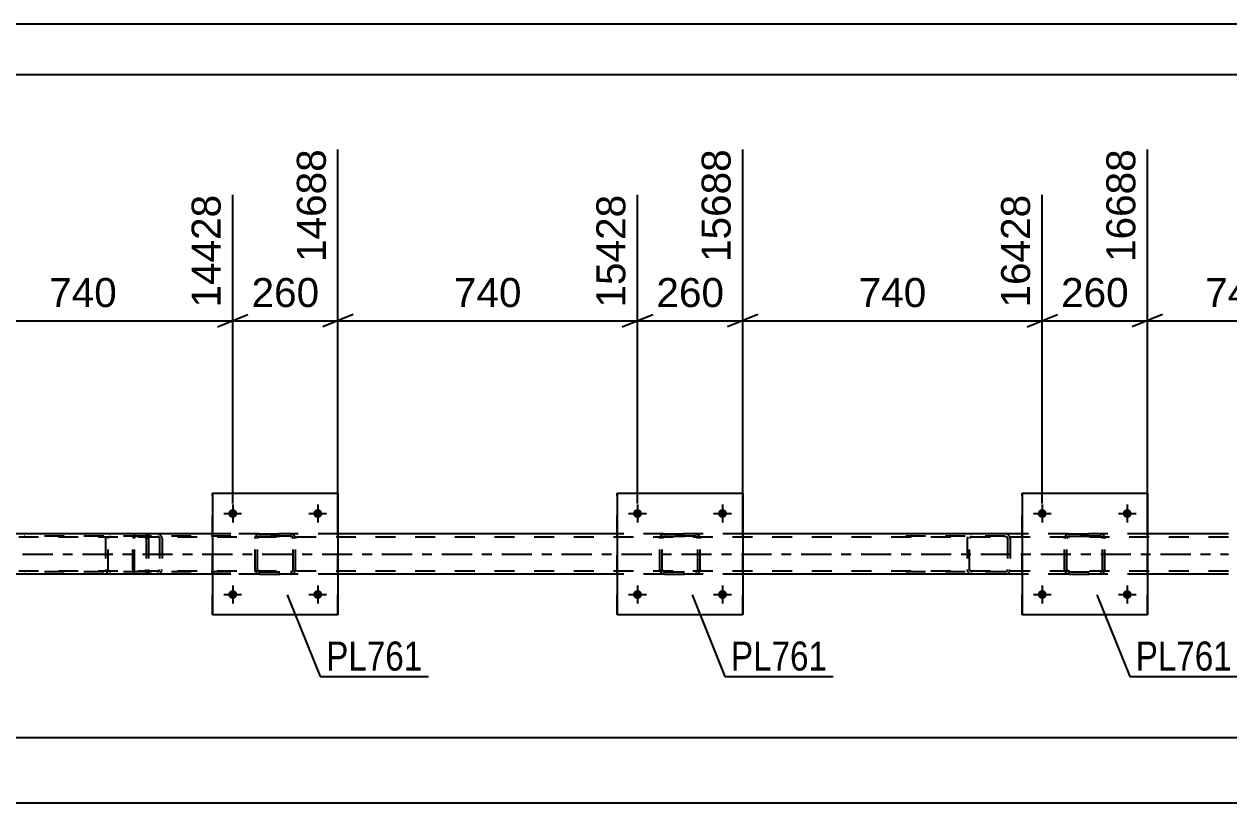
# Model space of a CAD drawing. Header units: millimetres. Extents: x 0 to 841, y 0 to 594.
# Drawn here: x 645.4 to 764.4, y 517.1 to 594 of the extents above; entities that cross this region are included whole.
import ezdxf

# ---------------------------------------------------------------- set-up
doc = ezdxf.new("R2010")
doc.units = ezdxf.units.MM
doc.linetypes.add('DXK_LINE_DOT2', pattern=[3.9198, 1.9599, -1.9599])
doc.linetypes.add('DXK_LINE_DOT3', pattern=[5.9187, 2.979, -0.9799, 0.9799, -0.9799])
doc.styles.add('Arial', font='ARIAL.TTF', dxfattribs={"height": 0.2})
doc.styles.add('Arial Narrow', font='ARIALN.TTF', dxfattribs={"height": 0.2})

# ---------------------------------------------------------------- blocks, each defined once
blk = doc.blocks.new('Unknown-318886728-1115')
at = {"color": 5, "linetype": 'Continuous'}
for p, q in [((841, 594), (0, 594)), ((836, 589), (5, 589))]:
    blk.add_line(p, q, dxfattribs=at)
blk = doc.blocks.new('Bolt-318886728-5423 - 5344')
at = {"linetype": 'Continuous'}
for points in [[(666.41, 537.65, -1), (665.53, 537.65, -1)], [(674.81, 537.65, -1), (673.93, 537.65, -1)]]:
    blk.add_hatch(color=1, dxfattribs=at).paths.add_polyline_path(points)
at = {"color": 1, "linetype": 'Continuous'}
for p, q in [((665.97, 538.53), (665.97, 536.77)), ((674.37, 538.53), (674.37, 536.77)), ((665.09, 537.65), (666.85, 537.65)), ((673.49, 537.65), (675.25, 537.65))]:
    blk.add_line(p, q, dxfattribs=at)
blk = doc.blocks.new('Bolt-318886728-5406 - 5344')
at = {"linetype": 'Continuous'}
for points in [[(706.41, 545.65, -1), (705.53, 545.65, -1)], [(714.81, 545.65, -1), (713.93, 545.65, -1)]]:
    blk.add_hatch(color=1, dxfattribs=at).paths.add_polyline_path(points)
at = {"color": 1, "linetype": 'Continuous'}
for p, q in [((705.97, 546.53), (705.97, 544.77)), ((714.37, 546.53), (714.37, 544.77)), ((705.09, 545.65), (706.85, 545.65)), ((713.49, 545.65), (715.25, 545.65))]:
    blk.add_line(p, q, dxfattribs=at)
blk = doc.blocks.new('Bolt-318886728-5425 - 5344')
at = {"linetype": 'Continuous'}
for points in [[(706.41, 537.65, -1), (705.53, 537.65, -1)], [(714.81, 537.65, -1), (713.93, 537.65, -1)]]:
    blk.add_hatch(color=1, dxfattribs=at).paths.add_polyline_path(points)
at = {"color": 1, "linetype": 'Continuous'}
for p, q in [((705.97, 538.53), (705.97, 536.77)), ((714.37, 538.53), (714.37, 536.77)), ((705.09, 537.65), (706.85, 537.65)), ((713.49, 537.65), (715.25, 537.65))]:
    blk.add_line(p, q, dxfattribs=at)
blk = doc.blocks.new('Bolt-318886728-5424 - 5344')
at = {"linetype": 'Continuous'}
for points in [[(666.41, 545.65, -1), (665.53, 545.65, -1)], [(674.81, 545.65, -1), (673.93, 545.65, -1)]]:
    blk.add_hatch(color=1, dxfattribs=at).paths.add_polyline_path(points)
at = {"color": 1, "linetype": 'Continuous'}
for p, q in [((665.97, 546.53), (665.97, 544.77)), ((674.37, 546.53), (674.37, 544.77)), ((665.09, 545.65), (666.85, 545.65)), ((673.49, 545.65), (675.25, 545.65))]:
    blk.add_line(p, q, dxfattribs=at)
blk = doc.blocks.new('Part-318886728-5411 - 5344')
at = {"color": 2, "linetype": 'Continuous'}
for p, q in [((703.97, 547.65), (703.97, 535.65)), ((703.97, 547.65), (716.37, 547.65)), ((716.37, 547.65), (716.37, 535.65)), ((716.37, 535.65), (703.97, 535.65))]:
    blk.add_line(p, q, dxfattribs=at)
at = {"color": 7, "linetype": 'DXK_LINE_DOT2'}
for p, q in [((703.97, 535.65), (703.97, 547.65)), ((716.37, 535.65), (716.37, 547.65))]:
    blk.add_line(p, q, dxfattribs=at)
blk = doc.blocks.new('Part-318886728-5412 - 5344')
at = {"color": 7, "linetype": 'DXK_LINE_DOT2'}
for p, q in [((748.17, 543.17), (748.2, 543.35)), ((748.2, 543.35), (748.17, 543.17)), ((748.17, 540.13), (748.17, 543.17)), ((748.41, 543.17), (748.42, 543.26)), ((748.42, 543.26), (748.41, 543.17)), ((748.41, 540.13), (748.41, 543.17)), ((748.42, 543.26), (748.48, 543.34)), ((748.48, 543.34), (748.42, 543.26)), ((748.46, 543.61), (748.65, 543.65)), ((748.65, 543.65), (748.46, 543.61)), ((748.48, 543.34), (748.55, 543.39)), ((748.55, 543.39), (748.48, 543.34)), ((748.55, 543.39), (748.65, 543.41)), ((748.65, 543.41), (748.55, 543.39)), ((748.65, 543.65), (751.69, 543.65)), ((748.65, 543.65), (748.65, 543.65)), ((748.65, 543.65), (751.69, 543.65)), ((748.65, 543.41), (751.69, 543.41)), ((748.65, 543.41), (748.65, 543.41)), ((751.69, 543.41), (748.65, 543.41)), ((751.69, 543.65), (751.69, 543.65)), ((751.69, 543.65), (751.87, 543.61)), ((751.87, 543.61), (751.69, 543.65)), ((751.69, 543.41), (751.69, 543.41)), ((751.69, 543.41), (751.78, 543.39)), ((751.78, 543.39), (751.69, 543.41)), ((751.78, 543.39), (751.86, 543.34)), ((751.86, 543.34), (751.78, 543.39)), ((751.86, 543.34), (751.91, 543.26)), ((751.91, 543.26), (751.86, 543.34)), ((751.91, 543.26), (751.93, 543.17)), ((751.93, 543.17), (751.91, 543.26)), ((751.93, 540.13), (751.93, 543.17)), ((752.13, 543.35), (752.17, 543.17)), ((752.17, 543.17), (752.13, 543.35)), ((752.17, 540.13), (752.17, 543.17)), ((748.2, 539.94), (748.17, 540.13)), ((748.17, 540.13), (748.2, 539.94)), ((748.42, 540.03), (748.41, 540.13)), ((748.41, 540.13), (748.42, 540.03)), ((748.48, 539.96), (748.42, 540.03)), ((748.42, 540.03), (748.48, 539.96)), ((748.65, 539.65), (748.46, 539.68)), ((748.46, 539.68), (748.65, 539.65)), ((748.55, 539.9), (748.48, 539.96)), ((748.48, 539.96), (748.55, 539.9)), ((748.65, 539.89), (748.55, 539.9)), ((748.55, 539.9), (748.65, 539.89)), ((748.65, 539.89), (751.69, 539.89)), ((748.65, 539.89), (748.65, 539.89)), ((748.65, 539.89), (751.69, 539.89)), ((748.65, 539.65), (751.69, 539.65)), ((748.65, 539.65), (748.65, 539.65)), ((748.65, 539.65), (751.69, 539.65)), ((751.78, 539.9), (751.69, 539.89)), ((751.69, 539.89), (751.78, 539.9)), ((751.69, 539.89), (751.69, 539.89)), ((751.87, 539.68), (751.69, 539.65)), ((751.69, 539.65), (751.87, 539.68)), ((751.69, 539.65), (751.69, 539.65)), ((751.86, 539.96), (751.78, 539.9)), ((751.78, 539.9), (751.86, 539.96)), ((751.91, 540.03), (751.86, 539.96)), ((751.86, 539.96), (751.91, 540.03)), ((751.93, 540.13), (751.91, 540.03)), ((751.91, 540.03), (751.93, 540.13)), ((752.17, 540.13), (752.13, 539.94)), ((752.13, 539.94), (752.17, 540.13))]:
    blk.add_line(p, q, dxfattribs=at)
at = {"color": 7, "linetype": 'DXK_LINE_DOT3'}
blk.add_line((750.17, 541.64), (750.17, 541.65), dxfattribs=at)
at = {"color": 7, "linetype": 'DXK_LINE_DOT2'}
for centre, start, end in [((748.65, 543.17), 112.5, 157.5), ((748.65, 543.17), 112.5, 157.5), ((751.69, 543.17), 22.5, 67.5), ((751.69, 543.17), 22.5, 67.5), ((748.65, 540.13), 202.5, 247.5), ((748.65, 540.13), 202.5, 247.5), ((751.69, 540.13), 292.5, 337.5), ((751.69, 540.13), 292.5, 337.5)]:
    blk.add_arc(centre, 0.48, start, end, dxfattribs=at)
blk = doc.blocks.new('Part-318886728-5417 - 5344')
at = {"color": 2, "linetype": 'Continuous'}
for p, q in [((743.97, 547.65), (743.97, 535.65)), ((743.97, 547.65), (756.37, 547.65)), ((756.37, 547.65), (756.37, 535.65)), ((756.37, 535.65), (743.97, 535.65))]:
    blk.add_line(p, q, dxfattribs=at)
at = {"color": 7, "linetype": 'DXK_LINE_DOT2'}
for p, q in [((743.97, 535.65), (743.97, 547.65)), ((756.37, 535.65), (756.37, 547.65))]:
    blk.add_line(p, q, dxfattribs=at)
blk = doc.blocks.new('Bolt-318886728-5427 - 5344')
at = {"linetype": 'Continuous'}
for points in [[(746.41, 537.65, -1), (745.53, 537.65, -1)], [(754.81, 537.65, -1), (753.93, 537.65, -1)]]:
    blk.add_hatch(color=1, dxfattribs=at).paths.add_polyline_path(points)
at = {"color": 1, "linetype": 'Continuous'}
for p, q in [((745.97, 538.53), (745.97, 536.77)), ((754.37, 538.53), (754.37, 536.77)), ((745.09, 537.65), (746.85, 537.65)), ((753.49, 537.65), (755.25, 537.65))]:
    blk.add_line(p, q, dxfattribs=at)
blk = doc.blocks.new('Bolt-318886728-5428 - 5344')
at = {"linetype": 'Continuous'}
for points in [[(746.41, 545.65, -1), (745.53, 545.65, -1)], [(754.81, 545.65, -1), (753.93, 545.65, -1)]]:
    blk.add_hatch(color=1, dxfattribs=at).paths.add_polyline_path(points)
at = {"color": 1, "linetype": 'Continuous'}
for p, q in [((745.97, 546.53), (745.97, 544.77)), ((754.37, 546.53), (754.37, 544.77)), ((745.09, 545.65), (746.85, 545.65)), ((753.49, 545.65), (755.25, 545.65))]:
    blk.add_line(p, q, dxfattribs=at)
blk = doc.blocks.new('Part-318886728-5432 - 5344')
at = {"color": 7, "linetype": 'DXK_LINE_DOT2'}
for p, q in [((708.17, 543.17), (708.21, 543.35)), ((708.21, 543.35), (708.17, 543.17)), ((708.17, 540.13), (708.17, 543.17)), ((708.41, 543.17), (708.43, 543.26)), ((708.43, 543.26), (708.41, 543.17)), ((708.41, 540.13), (708.41, 543.17)), ((708.43, 543.26), (708.48, 543.34)), ((708.48, 543.34), (708.43, 543.26)), ((708.47, 543.61), (708.65, 543.65)), ((708.65, 543.65), (708.47, 543.61)), ((708.48, 543.34), (708.56, 543.39)), ((708.56, 543.39), (708.48, 543.34)), ((708.56, 543.39), (708.65, 543.41)), ((708.65, 543.41), (708.56, 543.39)), ((708.65, 543.65), (711.69, 543.65)), ((708.65, 543.65), (708.65, 543.65)), ((708.65, 543.65), (711.69, 543.65)), ((708.65, 543.41), (711.69, 543.41)), ((708.65, 543.41), (708.65, 543.41)), ((711.69, 543.41), (708.65, 543.41)), ((711.69, 543.65), (711.69, 543.65)), ((711.69, 543.65), (711.88, 543.61)), ((711.88, 543.61), (711.69, 543.65)), ((711.69, 543.41), (711.69, 543.41)), ((711.69, 543.41), (711.78, 543.39)), ((711.78, 543.39), (711.69, 543.41)), ((711.78, 543.39), (711.86, 543.34)), ((711.86, 543.34), (711.78, 543.39)), ((711.86, 543.34), (711.91, 543.26)), ((711.91, 543.26), (711.86, 543.34)), ((711.91, 543.26), (711.93, 543.17)), ((711.93, 543.17), (711.91, 543.26)), ((711.93, 540.13), (711.93, 543.17)), ((712.13, 543.35), (712.17, 543.17)), ((712.17, 543.17), (712.13, 543.35)), ((712.17, 540.13), (712.17, 543.17)), ((708.21, 539.94), (708.17, 540.13)), ((708.17, 540.13), (708.21, 539.94)), ((708.43, 540.03), (708.41, 540.13)), ((708.41, 540.13), (708.43, 540.03)), ((708.48, 539.96), (708.43, 540.03)), ((708.43, 540.03), (708.48, 539.96)), ((708.65, 539.65), (708.47, 539.68)), ((708.47, 539.68), (708.65, 539.65)), ((708.56, 539.9), (708.48, 539.96)), ((708.48, 539.96), (708.56, 539.9)), ((708.65, 539.89), (708.56, 539.9)), ((708.56, 539.9), (708.65, 539.89)), ((708.65, 539.89), (711.69, 539.89)), ((708.65, 539.89), (708.65, 539.89)), ((708.65, 539.89), (711.69, 539.89)), ((708.65, 539.65), (711.69, 539.65)), ((708.65, 539.65), (708.65, 539.65)), ((708.65, 539.65), (711.69, 539.65)), ((711.78, 539.9), (711.69, 539.89)), ((711.69, 539.89), (711.78, 539.9)), ((711.69, 539.89), (711.69, 539.89)), ((711.88, 539.68), (711.69, 539.65)), ((711.69, 539.65), (711.88, 539.68)), ((711.69, 539.65), (711.69, 539.65)), ((711.86, 539.96), (711.78, 539.9)), ((711.78, 539.9), (711.86, 539.96)), ((711.91, 540.03), (711.86, 539.96)), ((711.86, 539.96), (711.91, 540.03)), ((711.93, 540.13), (711.91, 540.03)), ((711.91, 540.03), (711.93, 540.13)), ((712.17, 540.13), (712.13, 539.94)), ((712.13, 539.94), (712.17, 540.13))]:
    blk.add_line(p, q, dxfattribs=at)
at = {"color": 7, "linetype": 'DXK_LINE_DOT3'}
blk.add_line((710.17, 541.64), (710.17, 541.65), dxfattribs=at)
at = {"color": 7, "linetype": 'DXK_LINE_DOT2'}
for centre, start, end in [((708.65, 543.17), 112.5, 157.5), ((708.65, 543.17), 112.5, 157.5), ((711.69, 543.17), 22.5, 67.5), ((711.69, 543.17), 22.5, 67.5), ((708.65, 540.13), 202.5, 247.5), ((708.65, 540.13), 202.5, 247.5), ((711.69, 540.13), 292.5, 337.5), ((711.69, 540.13), 292.5, 337.5)]:
    blk.add_arc(centre, 0.48, start, end, dxfattribs=at)
blk = doc.blocks.new('Part-318886728-5453 - 5344')
at = {"color": 7, "linetype": 'DXK_LINE_DOT2'}
for p, q in [((764.37, 543.33), (88.85, 543.33)), ((676.37, 543.65), (663.97, 543.65)), ((716.37, 543.65), (703.97, 543.65)), ((756.37, 543.65), (743.97, 543.65)), ((764.37, 539.97), (88.85, 539.97)), ((676.37, 539.65), (663.97, 539.65)), ((716.37, 539.65), (703.97, 539.65)), ((756.37, 539.65), (743.97, 539.65))]:
    blk.add_line(p, q, dxfattribs=at)
at = {"color": 2, "linetype": 'Continuous'}
for p, q in [((663.97, 543.65), (636.37, 543.65)), ((703.97, 543.65), (676.37, 543.65)), ((743.97, 543.65), (716.37, 543.65)), ((764.37, 543.65), (756.37, 543.65)), ((663.97, 539.65), (636.37, 539.65)), ((703.97, 539.65), (676.37, 539.65)), ((743.97, 539.65), (716.37, 539.65)), ((764.37, 539.65), (756.37, 539.65))]:
    blk.add_line(p, q, dxfattribs=at)
at = {"color": 7, "linetype": 'DXK_LINE_DOT3'}
blk.add_line((88.85, 541.65), (764.37, 541.65), dxfattribs=at)
blk = doc.blocks.new('Part-318886728-5509 - 5344')
at = {"color": 2, "linetype": 'Continuous'}
for p, q in [((663.97, 547.65), (663.97, 535.65)), ((663.97, 547.65), (676.37, 547.65)), ((676.37, 547.65), (676.37, 535.65)), ((676.37, 535.65), (663.97, 535.65))]:
    blk.add_line(p, q, dxfattribs=at)
at = {"color": 7, "linetype": 'DXK_LINE_DOT2'}
for p, q in [((663.97, 535.65), (663.97, 547.65)), ((676.37, 535.65), (676.37, 547.65))]:
    blk.add_line(p, q, dxfattribs=at)
blk = doc.blocks.new('Part-318886728-5510 - 5344')
at = {"color": 7, "linetype": 'DXK_LINE_DOT2'}
for p, q in [((668.17, 543.17), (668.2, 543.35)), ((668.2, 543.35), (668.17, 543.17)), ((668.17, 540.13), (668.17, 543.17)), ((668.41, 543.17), (668.42, 543.26)), ((668.42, 543.26), (668.41, 543.17)), ((668.41, 540.13), (668.41, 543.17)), ((668.42, 543.26), (668.48, 543.34)), ((668.48, 543.34), (668.42, 543.26)), ((668.46, 543.61), (668.65, 543.65)), ((668.65, 543.65), (668.46, 543.61)), ((668.48, 543.34), (668.55, 543.39)), ((668.55, 543.39), (668.48, 543.34)), ((668.55, 543.39), (668.65, 543.41)), ((668.65, 543.41), (668.55, 543.39)), ((668.65, 543.65), (671.69, 543.65)), ((668.65, 543.65), (668.65, 543.65)), ((668.65, 543.65), (671.69, 543.65)), ((668.65, 543.41), (671.69, 543.41)), ((668.65, 543.41), (668.65, 543.41)), ((671.69, 543.41), (668.65, 543.41)), ((671.69, 543.65), (671.69, 543.65)), ((671.69, 543.65), (671.87, 543.61)), ((671.87, 543.61), (671.69, 543.65)), ((671.69, 543.41), (671.69, 543.41)), ((671.69, 543.41), (671.78, 543.39)), ((671.78, 543.39), (671.69, 543.41)), ((671.78, 543.39), (671.86, 543.34)), ((671.86, 543.34), (671.78, 543.39)), ((671.86, 543.34), (671.91, 543.26)), ((671.91, 543.26), (671.86, 543.34)), ((671.91, 543.26), (671.93, 543.17)), ((671.93, 543.17), (671.91, 543.26)), ((671.93, 540.13), (671.93, 543.17)), ((672.13, 543.35), (672.17, 543.17)), ((672.17, 543.17), (672.13, 543.35)), ((672.17, 540.13), (672.17, 543.17)), ((668.2, 539.94), (668.17, 540.13)), ((668.17, 540.13), (668.2, 539.94)), ((668.42, 540.03), (668.41, 540.13)), ((668.41, 540.13), (668.42, 540.03)), ((668.48, 539.96), (668.42, 540.03)), ((668.42, 540.03), (668.48, 539.96)), ((668.65, 539.65), (668.46, 539.68)), ((668.46, 539.68), (668.65, 539.65)), ((668.55, 539.9), (668.48, 539.96)), ((668.48, 539.96), (668.55, 539.9)), ((668.65, 539.89), (668.55, 539.9)), ((668.55, 539.9), (668.65, 539.89)), ((668.65, 539.89), (671.69, 539.89)), ((668.65, 539.89), (668.65, 539.89)), ((668.65, 539.89), (671.69, 539.89)), ((668.65, 539.65), (671.69, 539.65)), ((668.65, 539.65), (668.65, 539.65)), ((668.65, 539.65), (671.69, 539.65)), ((671.78, 539.9), (671.69, 539.89)), ((671.69, 539.89), (671.78, 539.9)), ((671.69, 539.89), (671.69, 539.89)), ((671.87, 539.68), (671.69, 539.65)), ((671.69, 539.65), (671.87, 539.68)), ((671.69, 539.65), (671.69, 539.65)), ((671.86, 539.96), (671.78, 539.9)), ((671.78, 539.9), (671.86, 539.96)), ((671.91, 540.03), (671.86, 539.96)), ((671.86, 539.96), (671.91, 540.03)), ((671.93, 540.13), (671.91, 540.03)), ((671.91, 540.03), (671.93, 540.13)), ((672.17, 540.13), (672.13, 539.94)), ((672.13, 539.94), (672.17, 540.13))]:
    blk.add_line(p, q, dxfattribs=at)
at = {"color": 7, "linetype": 'DXK_LINE_DOT3'}
blk.add_line((670.17, 541.64), (670.17, 541.65), dxfattribs=at)
at = {"color": 7, "linetype": 'DXK_LINE_DOT2'}
for centre, start, end in [((668.65, 543.17), 112.5, 157.5), ((668.65, 543.17), 112.5, 157.5), ((671.69, 543.17), 22.5, 67.5), ((671.69, 543.17), 22.5, 67.5), ((668.65, 540.13), 202.5, 247.5), ((668.65, 540.13), 202.5, 247.5), ((671.69, 540.13), 292.5, 337.5), ((671.69, 540.13), 292.5, 337.5)]:
    blk.add_arc(centre, 0.48, start, end, dxfattribs=at)
blk = doc.blocks.new('Part-318886728-5558 - 5344')
at = {"color": 7, "linetype": 'DXK_LINE_DOT2'}
for p, q in [((656.13, 543.35), (656.11, 543.17)), ((656.11, 540.13), (656.11, 543.17)), ((656.19, 543.51), (656.13, 543.35)), ((656.28, 543.61), (656.19, 543.51)), ((656.25, 543.17), (656.26, 543.26)), ((656.25, 540.13), (656.25, 543.17)), ((656.26, 543.26), (656.29, 543.34)), ((656.38, 543.65), (656.28, 543.61)), ((656.29, 543.34), (656.33, 543.39)), ((656.33, 543.39), (656.38, 543.41)), ((665.79, 543.65), (656.38, 543.65)), ((665.79, 543.41), (656.38, 543.41)), ((657.66, 543.65), (657.66, 543.41)), ((658.67, 543.61), (658.48, 543.65)), ((658.48, 543.41), (658.57, 543.39)), ((658.57, 543.39), (658.65, 543.34)), ((658.65, 543.34), (658.71, 543.26)), ((658.71, 543.26), (658.73, 543.17)), ((658.73, 543.17), (658.73, 540.13)), ((658.95, 543.33), (658.94, 543.35)), ((658.98, 543.17), (658.95, 543.33)), ((658.98, 543.17), (658.98, 540.13)), ((656.11, 540.13), (656.13, 539.94)), ((656.13, 539.94), (656.19, 539.79)), ((656.19, 539.79), (656.28, 539.68)), ((656.26, 540.03), (656.25, 540.13)), ((656.29, 539.96), (656.26, 540.03)), ((656.28, 539.68), (656.38, 539.65)), ((656.33, 539.9), (656.29, 539.96)), ((656.38, 539.89), (656.33, 539.9)), ((665.79, 539.89), (656.38, 539.89)), ((665.79, 539.65), (656.38, 539.65)), ((657.66, 539.65), (657.66, 539.89)), ((658.57, 539.9), (658.48, 539.89)), ((658.48, 539.65), (658.67, 539.68)), ((658.65, 539.96), (658.57, 539.9)), ((658.71, 540.03), (658.65, 539.96)), ((658.71, 540.06), (658.73, 540.13)), ((658.71, 540.03), (658.71, 540.06)), ((658.94, 539.94), (658.96, 540.06)), ((658.96, 540.06), (658.98, 540.13))]:
    blk.add_line(p, q, dxfattribs=at)
for centre, start, end in [((658.49, 543.15), 23.8494, 68.8059), ((658.49, 540.14), 291.1941, 336.1506)]:
    blk.add_arc(centre, 0.492, start, end, dxfattribs=at)
blk = doc.blocks.new('Part-318886728-5559 - 5344')
at = {"color": 7, "linetype": 'DXK_LINE_DOT2'}
for p, q in [((742.28, 543.65), (730.51, 543.65)), ((742.28, 543.41), (730.51, 543.41)), ((738.57, 543.33), (738.54, 543.17)), ((738.54, 543.17), (738.54, 540.13)), ((738.58, 543.35), (738.57, 543.33)), ((738.79, 543.17), (738.81, 543.26)), ((738.79, 540.13), (738.79, 543.17)), ((738.81, 543.26), (738.87, 543.34)), ((739.05, 543.65), (738.85, 543.61)), ((738.87, 543.34), (738.95, 543.39)), ((738.95, 543.39), (739.05, 543.41)), ((742.48, 543.61), (742.28, 543.65)), ((742.28, 543.41), (742.38, 543.39)), ((742.38, 543.39), (742.46, 543.34)), ((742.46, 543.34), (742.52, 543.26)), ((742.52, 543.26), (742.54, 543.17)), ((742.54, 543.17), (742.54, 540.13)), ((742.76, 543.33), (742.76, 543.35)), ((742.79, 543.17), (742.76, 543.33)), ((742.79, 543.17), (742.79, 540.13)), ((742.28, 539.89), (730.51, 539.89)), ((742.28, 539.65), (730.51, 539.65)), ((738.54, 540.13), (738.55, 540.06)), ((738.55, 540.06), (738.58, 539.94)), ((738.81, 540.06), (738.79, 540.13)), ((738.81, 540.03), (738.81, 540.06)), ((738.87, 539.96), (738.81, 540.03)), ((738.85, 539.68), (739.05, 539.65)), ((738.95, 539.9), (738.87, 539.96)), ((739.05, 539.89), (738.95, 539.9)), ((742.38, 539.9), (742.28, 539.89)), ((742.28, 539.65), (742.48, 539.68)), ((742.46, 539.96), (742.38, 539.9)), ((742.52, 540.03), (742.46, 539.96)), ((742.52, 540.03), (742.53, 540.06)), ((742.53, 540.06), (742.54, 540.13)), ((742.76, 539.94), (742.78, 540.06)), ((742.78, 540.06), (742.79, 540.13))]:
    blk.add_line(p, q, dxfattribs=at)
for centre, start, end in [((742.3, 543.15), 24.32, 69.2417), ((739.03, 540.15), 204.32, 249.2417), ((742.3, 540.15), 290.7583, 335.68)]:
    blk.add_arc(centre, 0.496, start, end, dxfattribs=at)
blk = doc.blocks.new('Part-318886728-5560 - 5344')
at = {"color": 7, "linetype": 'DXK_LINE_DOT2'}
for p, q in [((657.15, 543.65), (645.37, 543.65)), ((657.15, 543.41), (645.37, 543.41)), ((653.44, 543.33), (653.4, 543.17)), ((653.4, 543.17), (653.4, 540.13)), ((653.44, 543.35), (653.44, 543.33)), ((653.66, 543.17), (653.68, 543.26)), ((653.66, 540.13), (653.66, 543.17)), ((653.68, 543.26), (653.73, 543.34)), ((653.91, 543.65), (653.72, 543.61)), ((653.73, 543.34), (653.82, 543.39)), ((653.82, 543.39), (653.91, 543.41)), ((657.35, 543.61), (657.15, 543.65)), ((657.15, 543.41), (657.25, 543.39)), ((657.25, 543.39), (657.33, 543.34)), ((657.33, 543.34), (657.39, 543.26)), ((657.39, 543.26), (657.41, 543.17)), ((657.41, 543.17), (657.41, 540.13)), ((657.63, 543.33), (657.62, 543.35)), ((657.66, 543.17), (657.63, 543.33)), ((657.66, 543.17), (657.66, 540.13)), ((657.15, 539.89), (645.37, 539.89)), ((657.15, 539.65), (645.37, 539.65)), ((653.4, 540.13), (653.42, 540.06)), ((653.42, 540.06), (653.44, 539.94)), ((653.67, 540.06), (653.66, 540.13)), ((653.68, 540.03), (653.67, 540.06)), ((653.73, 539.96), (653.68, 540.03)), ((653.72, 539.68), (653.91, 539.65)), ((653.82, 539.9), (653.73, 539.96)), ((653.91, 539.89), (653.82, 539.9)), ((657.25, 539.9), (657.15, 539.89)), ((657.15, 539.65), (657.35, 539.68)), ((657.33, 539.96), (657.25, 539.9)), ((657.39, 540.03), (657.33, 539.96)), ((657.39, 540.06), (657.41, 540.13)), ((657.39, 540.03), (657.39, 540.06)), ((657.62, 539.94), (657.65, 540.06)), ((657.65, 540.06), (657.66, 540.13))]:
    blk.add_line(p, q, dxfattribs=at)
for centre, start, end in [((657.17, 543.15), 24.32, 69.2417), ((653.9, 540.15), 204.32, 249.2417), ((657.17, 540.15), 290.7583, 335.68)]:
    blk.add_arc(centre, 0.496, start, end, dxfattribs=at)
blk = doc.blocks.new('StraightDimension-318886728-5631 - 5344')
at = {"color": 7, "linetype": 'Continuous'}
blk.add_line((88.85, 523.53), (798.22, 523.53), dxfattribs=at)
blk = doc.blocks.new('StraightDimension-318886728-5652 - 5344')
at = {"color": 7, "linetype": 'Continuous'}
blk.add_line((88.21, 517.06), (798.86, 517.06), dxfattribs=at)
blk = doc.blocks.new('StraightDimension-318886728-5799 - 5344')
at = {"color": 7, "linetype": 'Continuous'}
for p, q in [((756.37, 544.65), (756.37, 581.62)), ((774.47, 546.65), (774.47, 577.12)), ((757.87, 565.3), (754.87, 564.1)), ((756.37, 564.7), (774.47, 564.7)), ((772.97, 564.1), (775.97, 565.3))]:
    blk.add_line(p, q, dxfattribs=at)
at = {"color": 0}
blk.add_wipeout([(769.35, 565.45), (769.35, 569.65), (761.48, 569.65), (761.48, 565.45)], dxfattribs=at)
at = {"color": 3, "style": 'Arial'}
blk.add_text('740', height=2.865, dxfattribs=at).set_placement((762.08, 566.05))
at = {"color": 0, "linetype": 'Continuous'}
blk.add_wipeout([(773.87, 577.72), (769.67, 577.72), (769.67, 565.4), (773.87, 565.4)], dxfattribs=at)
at = {"color": 3, "linetype": 'Continuous', "style": 'Arial'}
blk.add_text('17428', height=2.865, rotation=90.0002, dxfattribs=at).set_placement((773.27, 566))
blk = doc.blocks.new('StraightDimension-318886728-5818 - 5344')
at = {"color": 7, "linetype": 'Continuous'}
for p, q in [((756.37, 544.65), (756.37, 581.62)), ((745.97, 546.65), (745.97, 577.12)), ((744.47, 564.1), (747.47, 565.3)), ((745.97, 564.7), (756.37, 564.7)), ((757.87, 565.3), (754.87, 564.1))]:
    blk.add_line(p, q, dxfattribs=at)
at = {"color": 0}
blk.add_wipeout([(755.1, 565.45), (755.1, 569.65), (747.23, 569.65), (747.23, 565.45)], dxfattribs=at)
at = {"color": 3, "style": 'Arial'}
blk.add_text('260', height=2.865, dxfattribs=at).set_placement((747.83, 566.05))
at = {"color": 0, "linetype": 'Continuous'}
blk.add_wipeout([(755.77, 582.22), (751.57, 582.22), (751.57, 569.9), (755.77, 569.9)], dxfattribs=at)
at = {"color": 3, "linetype": 'Continuous', "style": 'Arial'}
blk.add_text('16688', height=2.865, rotation=90.0002, dxfattribs=at).set_placement((755.17, 570.5))
blk = doc.blocks.new('StraightDimension-318886728-5837 - 5344')
at = {"color": 7, "linetype": 'Continuous'}
for p, q in [((716.37, 544.65), (716.37, 581.62)), ((745.97, 546.65), (745.97, 577.12)), ((717.87, 565.3), (714.87, 564.1)), ((716.37, 564.7), (745.97, 564.7)), ((744.47, 564.1), (747.47, 565.3))]:
    blk.add_line(p, q, dxfattribs=at)
at = {"color": 0}
blk.add_wipeout([(735.1, 565.45), (735.1, 569.65), (727.23, 569.65), (727.23, 565.45)], dxfattribs=at)
at = {"color": 3, "style": 'Arial'}
blk.add_text('740', height=2.865, dxfattribs=at).set_placement((727.83, 566.05))
at = {"color": 0, "linetype": 'Continuous'}
blk.add_wipeout([(745.37, 577.72), (741.17, 577.72), (741.17, 565.4), (745.37, 565.4)], dxfattribs=at)
at = {"color": 3, "linetype": 'Continuous', "style": 'Arial'}
blk.add_text('16428', height=2.865, rotation=90.0002, dxfattribs=at).set_placement((744.77, 566))
blk = doc.blocks.new('StraightDimension-318886728-5857 - 5344')
at = {"color": 7, "linetype": 'Continuous'}
for p, q in [((716.37, 544.65), (716.37, 581.62)), ((705.97, 546.65), (705.97, 577.12)), ((704.47, 564.1), (707.47, 565.3)), ((705.97, 564.7), (716.37, 564.7)), ((717.87, 565.3), (714.87, 564.1))]:
    blk.add_line(p, q, dxfattribs=at)
at = {"color": 0}
blk.add_wipeout([(715.11, 565.45), (715.11, 569.65), (707.24, 569.65), (707.24, 565.45)], dxfattribs=at)
at = {"color": 3, "style": 'Arial'}
blk.add_text('260', height=2.865, dxfattribs=at).set_placement((707.84, 566.05))
at = {"color": 0, "linetype": 'Continuous'}
blk.add_wipeout([(715.77, 582.22), (711.57, 582.22), (711.57, 569.9), (715.77, 569.9)], dxfattribs=at)
at = {"color": 3, "linetype": 'Continuous', "style": 'Arial'}
blk.add_text('15688', height=2.865, rotation=90.0002, dxfattribs=at).set_placement((715.17, 570.5))
blk = doc.blocks.new('StraightDimension-318886728-5877 - 5344')
at = {"color": 7, "linetype": 'Continuous'}
for p, q in [((676.37, 544.65), (676.37, 581.62)), ((705.97, 546.65), (705.97, 577.12)), ((677.87, 565.3), (674.87, 564.1)), ((676.37, 564.7), (705.97, 564.7)), ((704.47, 564.1), (707.47, 565.3))]:
    blk.add_line(p, q, dxfattribs=at)
at = {"color": 0}
blk.add_wipeout([(695.1, 565.45), (695.1, 569.65), (687.23, 569.65), (687.23, 565.45)], dxfattribs=at)
at = {"color": 3, "style": 'Arial'}
blk.add_text('740', height=2.865, dxfattribs=at).set_placement((687.83, 566.05))
at = {"color": 0, "linetype": 'Continuous'}
blk.add_wipeout([(705.37, 577.72), (701.17, 577.72), (701.17, 565.4), (705.37, 565.4)], dxfattribs=at)
at = {"color": 3, "linetype": 'Continuous', "style": 'Arial'}
blk.add_text('15428', height=2.865, rotation=90.0002, dxfattribs=at).set_placement((704.77, 566))
blk = doc.blocks.new('StraightDimension-318886728-5897 - 5344')
at = {"color": 7, "linetype": 'Continuous'}
for p, q in [((676.37, 544.65), (676.37, 581.62)), ((665.97, 546.65), (665.97, 577.12)), ((664.47, 564.1), (667.47, 565.3)), ((665.97, 564.7), (676.37, 564.7)), ((677.87, 565.3), (674.87, 564.1))]:
    blk.add_line(p, q, dxfattribs=at)
at = {"color": 0}
blk.add_wipeout([(675.1, 565.45), (675.1, 569.65), (667.23, 569.65), (667.23, 565.45)], dxfattribs=at)
at = {"color": 3, "style": 'Arial'}
blk.add_text('260', height=2.865, dxfattribs=at).set_placement((667.83, 566.05))
at = {"color": 0, "linetype": 'Continuous'}
blk.add_wipeout([(675.77, 582.22), (671.57, 582.22), (671.57, 569.9), (675.77, 569.9)], dxfattribs=at)
at = {"color": 3, "linetype": 'Continuous', "style": 'Arial'}
blk.add_text('14688', height=2.865, rotation=90.0002, dxfattribs=at).set_placement((675.17, 570.5))
blk = doc.blocks.new('StraightDimension-318886728-5917 - 5344')
at = {"color": 7, "linetype": 'Continuous'}
for p, q in [((636.37, 544.65), (636.37, 581.62)), ((665.97, 546.65), (665.97, 577.12)), ((637.87, 565.3), (634.87, 564.1)), ((636.37, 564.7), (665.97, 564.7)), ((664.47, 564.1), (667.47, 565.3))]:
    blk.add_line(p, q, dxfattribs=at)
at = {"color": 0}
blk.add_wipeout([(655.1, 565.45), (655.1, 569.65), (647.23, 569.65), (647.23, 565.45)], dxfattribs=at)
at = {"color": 3, "style": 'Arial'}
blk.add_text('740', height=2.865, dxfattribs=at).set_placement((647.83, 566.05))
at = {"color": 0, "linetype": 'Continuous'}
blk.add_wipeout([(665.37, 577.72), (661.17, 577.72), (661.17, 565.4), (665.37, 565.4)], dxfattribs=at)
at = {"color": 3, "linetype": 'Continuous', "style": 'Arial'}
blk.add_text('14428', height=2.865, rotation=90.0002, dxfattribs=at).set_placement((664.77, 566))
blk = doc.blocks.new('Mark-318886728-5407 - 5344')
at = {"color": 30, "linetype": 'Continuous'}
for p, q in [((711.37, 537.61), (714.61, 529.54)), ((714.61, 529.54), (725.32, 529.54))]:
    blk.add_line(p, q, dxfattribs=at)
at = {"color": 0}
blk.add_wipeout([(724.72, 530.14), (724.72, 533.14), (715.21, 533.14), (715.21, 530.14)], dxfattribs=at)
blk.add_wipeout([(724.72, 530.14), (724.72, 533.14), (715.21, 533.14), (715.21, 530.14)], dxfattribs=at)
at = {"color": 3, "style": 'Arial Narrow'}
blk.add_text('PL761', height=2.863, dxfattribs=at).set_placement((715.21, 530.14))
blk = doc.blocks.new('Mark-318886728-5413 - 5344')
at = {"color": 30, "linetype": 'Continuous'}
for p, q in [((751.36, 537.61), (754.61, 529.54)), ((754.61, 529.54), (765.31, 529.54))]:
    blk.add_line(p, q, dxfattribs=at)
at = {"color": 0}
blk.add_wipeout([(764.71, 530.14), (764.71, 533.14), (755.21, 533.14), (755.21, 530.14)], dxfattribs=at)
blk.add_wipeout([(764.71, 530.14), (764.71, 533.14), (755.21, 533.14), (755.21, 530.14)], dxfattribs=at)
at = {"color": 3, "style": 'Arial Narrow'}
blk.add_text('PL761', height=2.863, dxfattribs=at).set_placement((755.21, 530.14))
blk = doc.blocks.new('Mark-318886728-5505 - 5344')
at = {"color": 30, "linetype": 'Continuous'}
for p, q in [((671.36, 537.61), (674.61, 529.54)), ((674.61, 529.54), (685.31, 529.54))]:
    blk.add_line(p, q, dxfattribs=at)
at = {"color": 0}
blk.add_wipeout([(684.71, 530.14), (684.71, 533.14), (675.21, 533.14), (675.21, 530.14)], dxfattribs=at)
blk.add_wipeout([(684.71, 530.14), (684.71, 533.14), (675.21, 533.14), (675.21, 530.14)], dxfattribs=at)
at = {"color": 3, "style": 'Arial Narrow'}
blk.add_text('PL761', height=2.863, dxfattribs=at).set_placement((675.21, 530.14))

msp = doc.modelspace()

# ---------------------------------------------------------------- block references
for name in ['Unknown-318886728-1115', 'Part-318886728-5509 - 5344', 'Bolt-318886728-5424 - 5344', 'Part-318886728-5411 - 5344', 'Bolt-318886728-5406 - 5344', 'Part-318886728-5417 - 5344', 'Bolt-318886728-5428 - 5344', 'Part-318886728-5453 - 5344', 'Part-318886728-5560 - 5344', 'Part-318886728-5558 - 5344', 'Part-318886728-5510 - 5344', 'Part-318886728-5432 - 5344', 'Part-318886728-5559 - 5344', 'Part-318886728-5412 - 5344', 'Bolt-318886728-5423 - 5344', 'Bolt-318886728-5425 - 5344', 'Bolt-318886728-5427 - 5344']:
    msp.add_blockref(name, (0, 0))

# ---------------------------------------------------------------- next in the draw order: block references
for name in ['StraightDimension-318886728-5799 - 5344', 'StraightDimension-318886728-5631 - 5344']:
    msp.add_blockref(name, (0, 0))

# ---------------------------------------------------------------- next in the draw order: block references
for name in ['StraightDimension-318886728-5818 - 5344', 'StraightDimension-318886728-5652 - 5344']:
    msp.add_blockref(name, (0, 0))

# ---------------------------------------------------------------- next in the draw order: block references
for name in ['StraightDimension-318886728-5837 - 5344', 'Mark-318886728-5505 - 5344', 'Mark-318886728-5407 - 5344', 'Mark-318886728-5413 - 5344']:
    msp.add_blockref(name, (0, 0))

# ---------------------------------------------------------------- next in the draw order: block references
msp.add_blockref('StraightDimension-318886728-5857 - 5344', (0, 0))

# ---------------------------------------------------------------- next in the draw order: block references
msp.add_blockref('StraightDimension-318886728-5877 - 5344', (0, 0))

# ---------------------------------------------------------------- next in the draw order: block references
msp.add_blockref('StraightDimension-318886728-5897 - 5344', (0, 0))

# ---------------------------------------------------------------- next in the draw order: block references
msp.add_blockref('StraightDimension-318886728-5917 - 5344', (0, 0))

doc.saveas('drawing.dxf')
